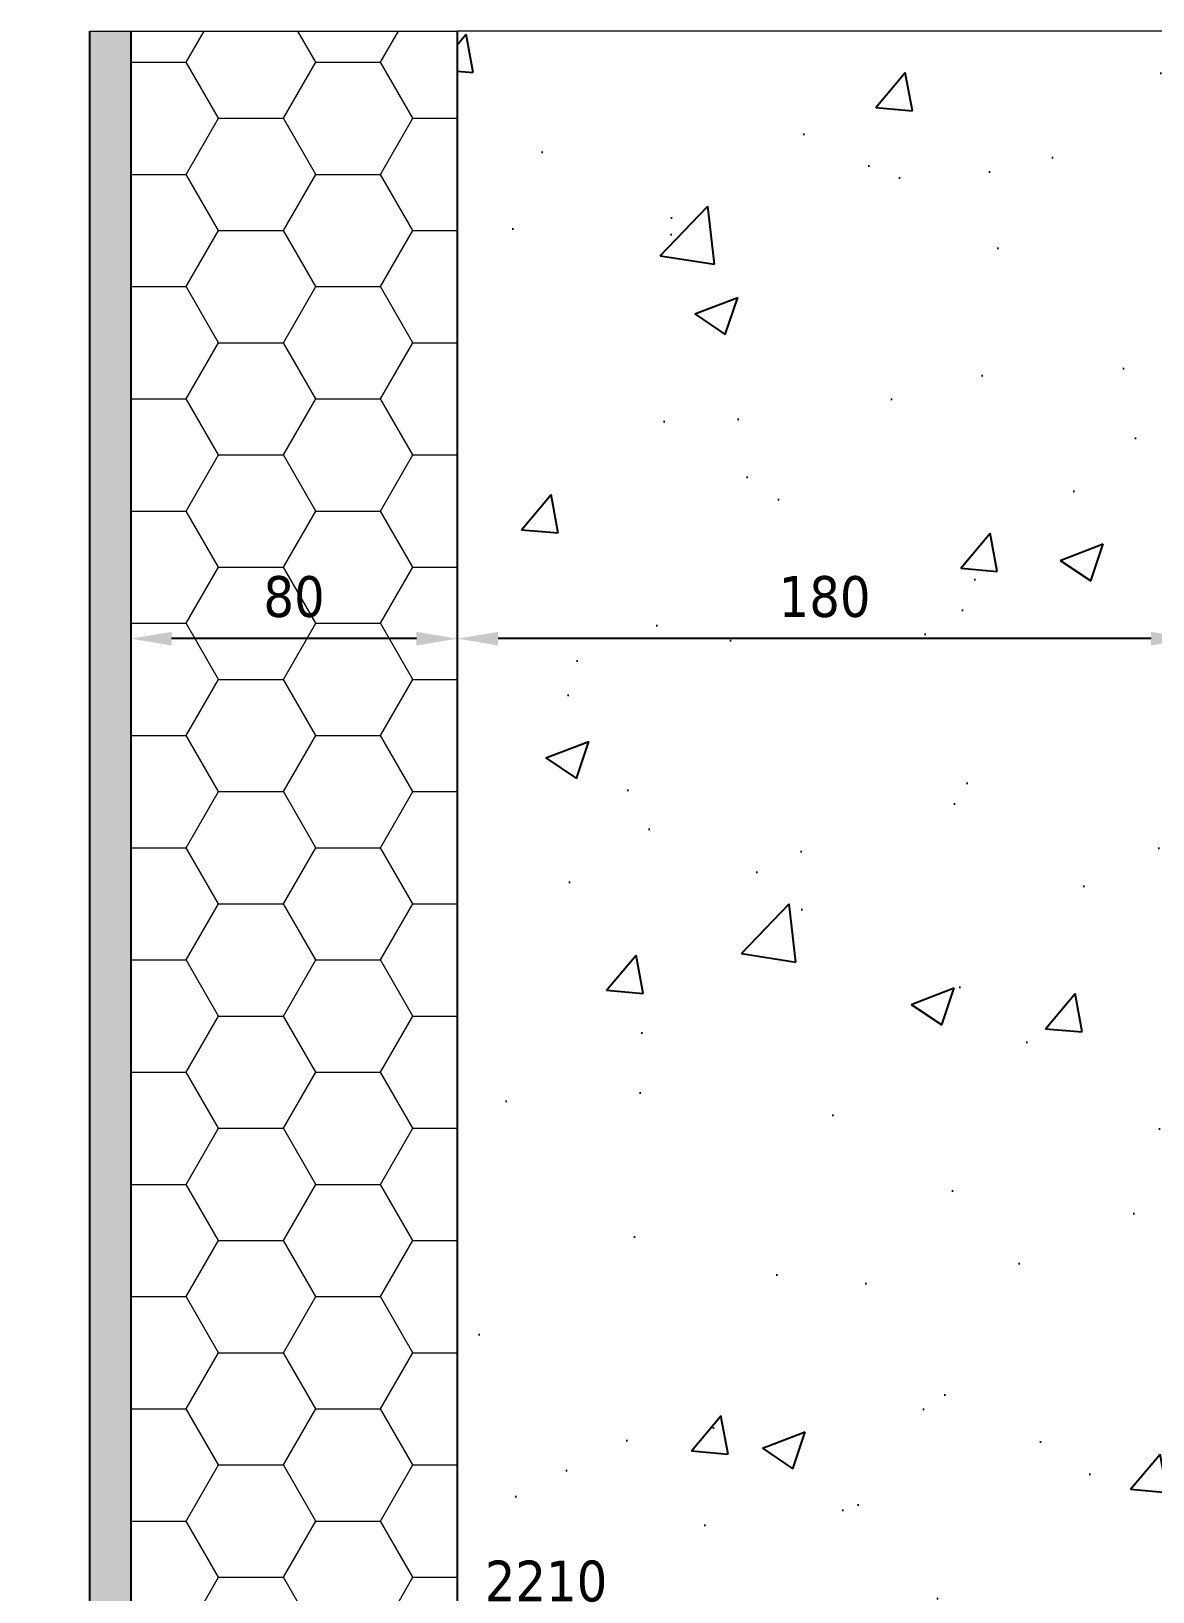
# Model space of a CAD drawing. Header units: millimetres. Extents: x -20000 to 230000, y -17405 to 25402.
# Drawn here: x 14733.1 to 15007.9, y -3788 to -3405.7 of the extents above; entities that cross this region are included whole.
import ezdxf

# ---------------------------------------------------------------- set-up
doc = ezdxf.new("R2010")
doc.units = ezdxf.units.MM
doc.header["$PDMODE"] = 35
doc.header["$PDSIZE"] = 0.5
doc.layers.get('0').update_dxf_attribs({"lineweight": 13})
doc.layers.get('Defpoints').update_dxf_attribs({"true_color": 0xc2a584})
doc.layers.add('0 - Invisible', color=43, linetype='Continuous', lineweight=0, plot=False)
for name, color, linetype, lineweight in [('1 - BETON', 251, 'Continuous', 25), ('1 - Cotation', 32, 'Continuous', 13), ('1 - Isolant', 132, 'Continuous', 13)]:
    doc.layers.add(name, color=color, linetype=linetype, lineweight=lineweight)
doc.styles.add('Texte Poralu', font='tahomabd.ttf')
doc.dimstyles.new('30 - 1000', dxfattribs={"dimtxt": 10, "dimasz": 10, "dimexe": 5, "dimexo": 2.5, "dimgap": 5, "dimtad": 1, "dimdec": 1, "dimtxsty": 'Texte Poralu', "dimcen": 5, "dimazin": 0, "dimtfac": 1, "dimtdec": 1, "dimtmove": 0, "dimatfit": 3, "dimfxl": 1, "dimarcsym": 0})

# ---------------------------------------------------------------- blocks, each defined once
blk = doc.blocks.new('*U756')
at = {"layer": '1 - Isolant'}
h = blk.add_hatch(dxfattribs=at)
h.set_pattern_fill('HONEY', color=256, scale=5, style=0)
h.set_pattern_definition([(0, (-80.00000000000003, 229.9999999999841), (23.8125, 13.748153225), [15.875, -31.75]), (120, (-80.00000000000003, 229.9999999999841), (-23.81249994797095, 13.74815331511695), [15.87499999999995, -31.74999999999989]), (59.99999999999999, (-80.00000000000003, 229.9999999999841), (5.202904551637744e-08, 27.49630654011694), [-31.75, 15.875])])
h.paths.add_polyline_path([(-80, 389.999999999985), (2.387982389953544e-14, 389.999999999985), (1.77635683940025e-15, -9.094947017729282e-13), (-80.00000000000003, -9.094947017729282e-13)])
at = {"layer": '0 - Invisible'}
blk.add_lwpolyline([(-80, 389.999999999985), (2.387982389953544e-14, 389.999999999985)], dxfattribs=at)
at = {"layer": '1 - Isolant'}
blk.add_lwpolyline([(2.387982389953544e-14, 389.999999999985), (0, 0), (0, 0), (1.77635683940025e-15, -9.094947017729282e-13), (-80.00000000000003, -9.094947017729282e-13), (-80, 389.999999999985)], dxfattribs=at)
blk = doc.blocks.new('*U754')
at = {"layer": '1 - BETON'}
h = blk.add_hatch(dxfattribs=at)
h.set_pattern_fill('CONCRETE', color=256, scale=15, style=0, pattern_type=2)
h.set_pattern_definition([(49.99999999999999, (19.99999999999994, -10.00000000001504), (107.589027390113, -9.412820247389266), [11.25, -123.75]), (355, (19.99999999999994, -10.00000000001504), (-20.81270004195, 112.8288200550018), [9, -99]), (100.4514, (28.96575199999995, -10.78440100001504), (86.77640725710323, 103.415931309143), [9.5610285, -105.1713168]), (46.18420000000002, (19.99999999999994, 19.99999999998496), (160.0861572938467, -24.82785214935271), [16.87499999999986, -185.6249999999989]), (96.6356, (33.34051174999993, 17.93100394998496), (140.1994058323055, 146.1176806350663), [14.3415432, -157.75695]), (351.1842, (19.99999999999994, 19.99999999998496), (140.1992917700441, 146.1177901387987), [13.5, -148.5]), (21, (34.99999999999994, 12.49999999998496), (89.53605781776925, -60.39283359980082), [11.25, -123.75]), (326.0000000000001, (34.99999999999994, 12.49999999998496), (36.49729978823726, 108.772506757028), [9, -99]), (71.4514, (42.46133494999995, 7.467259099984972), (126.0333942872235, 48.37957450649286), [9.5610285, -105.1713168]), (37.50000000000001, (19.99999999999994, -10.00000000001504), (1.8239782975936, 49.93407807469672), [0, -97.8, 0, -100.5, 0, -99.375]), (7.499999999999999, (19.99999999999994, -10.00000000001504), (39.46043061632229, 59.16175678235403), [0, -57.3, 0, -95.55, 0, -37.875]), (327.5, (-13.45000000000005, -10.00000000001504), (80.07336542586135, -3.383230760156963), [0, -37.5, 0, -117, 0, -155.25]), (317.5, (-28.45000000000005, -10.00000000001504), (87.47792540135794, 15.01574734984766), [0, -48.75, 0, -77.69999999999999, 0, -110.25])])
h.paths.add_polyline_path([(-180, 389.999999999985), (-180, 0), (0, 0), (-2.842170943040401e-14, 389.999999999985)])
at = {"layer": '0 - Invisible'}
blk.add_lwpolyline([(-2.842170943040401e-14, 389.999999999985), (-180, 389.999999999985)], dxfattribs=at)
at = {"layer": '1 - BETON'}
blk.add_lwpolyline([(-180, 389.999999999985), (-180, 0), (0, 0), (-3.235129178436047e-14, 389.999999999985)], dxfattribs=at)
blk = doc.blocks.new('*D693')
at = {"layer": '1 - Cotation', "color": 0, "lineweight": -2, "transparency": 16777216}
for p, q in [((14837.50000000012, -3408.1683587772), (14837.50000000012, -3559.494146561048)), ((15017.49999999995, -3508.168358777201), (15017.49999999995, -3559.494146561048)), ((15007.49999999995, -3554.494146561048), (14847.50000000012, -3554.494146561048))]:
    blk.add_line(p, q, dxfattribs=at)
at = {"layer": '1 - Cotation', "color": 0, "transparency": 16777216}
for points in [[(14847.50000000012, -3552.827479894382), (14847.50000000012, -3556.160813227715), (14837.50000000012, -3554.494146561048)], [(15007.49999999995, -3552.827479894382), (15007.49999999995, -3556.160813227715), (15017.49999999995, -3554.494146561048)]]:
    blk.add_solid(points, dxfattribs=at)
at = {"layer": 'Defpoints', "color": 0, "transparency": 16777216}
for p in [(14837.50000000012, -3405.6683587772), (15017.49999999995, -3505.668358777201), (14837.50000000012, -3554.494146561048)]:
    blk.add_point(p, dxfattribs=at)
at = {"layer": '1 - Cotation', "color": 0, "transparency": 16777216, "insert": (14927.50000000004, -3544.265805392479), "char_height": 10, "attachment_point": 5, "style": 'Texte Poralu'}
blk.add_mtext('180', dxfattribs=at)
blk = doc.blocks.new('*D695')
at = {"layer": '1 - Cotation', "color": 0, "lineweight": -2, "transparency": 16777216}
for p, q in [((14757.50000000012, -3408.1683587772), (14757.50000000012, -3559.494146561049)), ((14837.50000000012, -3408.1683587772), (14837.50000000012, -3559.494146561049)), ((14827.50000000012, -3554.494146561049), (14767.50000000012, -3554.494146561049))]:
    blk.add_line(p, q, dxfattribs=at)
at = {"layer": '1 - Cotation', "color": 0, "transparency": 16777216}
for points in [[(14767.50000000012, -3552.827479894383), (14767.50000000012, -3556.160813227716), (14757.50000000012, -3554.494146561049)], [(14827.50000000012, -3552.827479894383), (14827.50000000012, -3556.160813227716), (14837.50000000012, -3554.494146561049)]]:
    blk.add_solid(points, dxfattribs=at)
at = {"layer": 'Defpoints', "color": 0, "transparency": 16777216}
for p in [(14757.50000000012, -3405.6683587772), (14837.50000000012, -3405.6683587772), (14757.50000000012, -3554.494146561049)]:
    blk.add_point(p, dxfattribs=at)
at = {"layer": '1 - Cotation', "color": 0, "transparency": 16777216, "insert": (14797.50000000012, -3544.26580539248), "char_height": 10, "attachment_point": 5, "style": 'Texte Poralu'}
blk.add_mtext('80', dxfattribs=at)
blk = doc.blocks.new('*U757')
at = {"layer": '1 - BETON'}
h = blk.add_hatch(dxfattribs=at)
h.set_pattern_fill('AR-SAND', color=256, scale=0.1)
h.set_pattern_definition([(37.50000000000001, (-189.9999999999854, -60.00000000000011), (-0.1600031295984046, 4.894132373293424), [0, -3.860800000000001, 0, -4.318000000000001, 0, -4.1275]), (7.499999999999999, (-189.9999999999854, -60.00000000000011), (4.495232831380027, 7.168251005683543), [0, -2.0828, 0, -3.4798, 0, -1.3335]), (327.5, (-193.1241999999854, -60.00000000000011), (7.90992370241458, 0.01437184678545762), [0, -1.27, 0, -4.572, 0, -5.969]), (317.5, (-193.1241999999854, -60.00000000000011), (7.635564524722972, 2.229293232572163), [0, -0.635, 0, -2.9972, 0, -3.429])])
h.paths.add_polyline_path([(-389.9999999999858, 10), (-389.9999999999858, 0), (0, 0), (3.943512183468556e-13, -260.0000000000001), (10.00000000000039, -260.0000000000001), (10, 10)])
at = {"layer": '0 - Invisible'}
blk.add_lwpolyline([(-389.9999999999858, 10), (-389.9999999999858, 0)], dxfattribs=at)
at = {"layer": '1 - BETON'}
blk.add_lwpolyline([(-389.9999999999858, 0), (0, 0), (3.943512183468556e-13, -260.0000000000001), (10.00000000000039, -260.0000000000001), (10, 10), (-389.9999999999858, 10)], dxfattribs=at)
blk = doc.blocks.new('*D733')
at = {"layer": 'Defpoints', "color": 0, "lineweight": -2, "transparency": 16777216}
blk.add_line((14840.00000000012, -3795.668358777185), (14875.99227669595, -3795.668358777185), dxfattribs=at)
at = {"layer": 'Defpoints', "color": 0, "transparency": 16777216}
for p in [(14837.50000000012, -3795.668358777185), (14837.50000000018, -3795.668358777185), (10000, -6005.668358777197)]:
    blk.add_point(p, dxfattribs=at)
at = {"layer": 'Defpoints', "color": 0, "transparency": 16777216, "insert": (14859.24613834806, -3785.463523317145), "char_height": 10, "attachment_point": 5, "style": 'Texte Poralu'}
blk.add_mtext('2210', dxfattribs=at)
blk = doc.blocks.new('*D734')
at = {"layer": 'Defpoints', "color": 0, "lineweight": -2, "transparency": 16777216}
blk.add_line((15120.00000000012, -3615.668358777184), (15155.99227669595, -3615.668358777184), dxfattribs=at)
at = {"layer": 'Defpoints', "color": 0, "transparency": 16777216}
for p in [(15117.50000000012, -3615.668358777184), (15117.50000000018, -3615.668358777184), (10000, -6005.668358777197)]:
    blk.add_point(p, dxfattribs=at)
at = {"layer": 'Defpoints', "color": 0, "transparency": 16777216, "insert": (15139.24613834806, -3605.460165358783), "char_height": 10, "attachment_point": 5, "style": 'Texte Poralu'}
blk.add_mtext('2390', dxfattribs=at)
blk = doc.blocks.new('*D735')
at = {"layer": 'Defpoints', "color": 0, "lineweight": -2, "transparency": 16777216}
blk.add_line((15420.00000000012, -3505.6683587772), (15455.99227669589, -3505.6683587772), dxfattribs=at)
at = {"layer": 'Defpoints', "color": 0, "transparency": 16777216}
for p in [(15417.50000000012, -3505.6683587772), (15417.50000000012, -3505.6683587772), (10000, -6005.668358777197)]:
    blk.add_point(p, dxfattribs=at)
at = {"layer": 'Defpoints', "color": 0, "transparency": 16777216, "insert": (15439.246138348, -3495.463523317159), "char_height": 10, "attachment_point": 5, "style": 'Texte Poralu'}
blk.add_mtext('2500', dxfattribs=at)

msp = doc.modelspace()

# ---------------------------------------------------------------- block references
at = {"xscale": -1, "rotation": 90.0000000000005}
msp.add_blockref('*U757', (14757.50000000012, -3795.668358777185), dxfattribs=at)
for name, p in [('*U756', (14837.50000000012, -3795.668358777184)), ('*U754', (15017.50000000012, -3795.668358777184))]:
    msp.add_blockref(name, p)

# ---------------------------------------------------------------- dimensions: what is measured, and where the dimension line sits
at = {"layer": '1 - Cotation'}
for base, p1, p2, picture, middle in [((14757.50000000012, -3554.494146561049), (14837.50000000012, -3405.6683587772), (14757.50000000012, -3405.6683587772), '*D695', (14797.50000000012, -3544.26580539248)), ((14837.50000000012, -3554.494146561048), (15017.49999999995, -3505.668358777201), (14837.50000000012, -3405.6683587772), '*D693', (14927.50000000004, -3544.265805392479))]:
    dim = msp.add_linear_dim(base=base, p1=p1, p2=p2, dimstyle='30 - 1000', dxfattribs=at)
    dim.commit()
    dim.dimension.update_dxf_attribs({"geometry": picture, "text_midpoint": middle})
at = {"layer": 'Defpoints'}
for feature_location, offset, picture, middle in [((15417.50000000012, -3505.6683587772), (0, 0), '*D735', (15439.246138348, -3495.463523317159)), ((15117.50000000012, -3615.668358777184), (6.002665031701326e-11, 0), '*D734', (15139.24613834806, -3605.460165358783)), ((14837.50000000012, -3795.668358777185), (6.002665031701326e-11, 0), '*D733', (14859.24613834806, -3785.463523317145))]:
    dim = msp.add_ordinate_dim(feature_location=feature_location, offset=offset, dtype=0, origin=(10000, -6005.668358777197), dimstyle='30 - 1000', dxfattribs=at)
    dim.commit()
    dim.dimension.update_dxf_attribs({"geometry": picture, "text_midpoint": middle})

doc.saveas('drawing.dxf')
